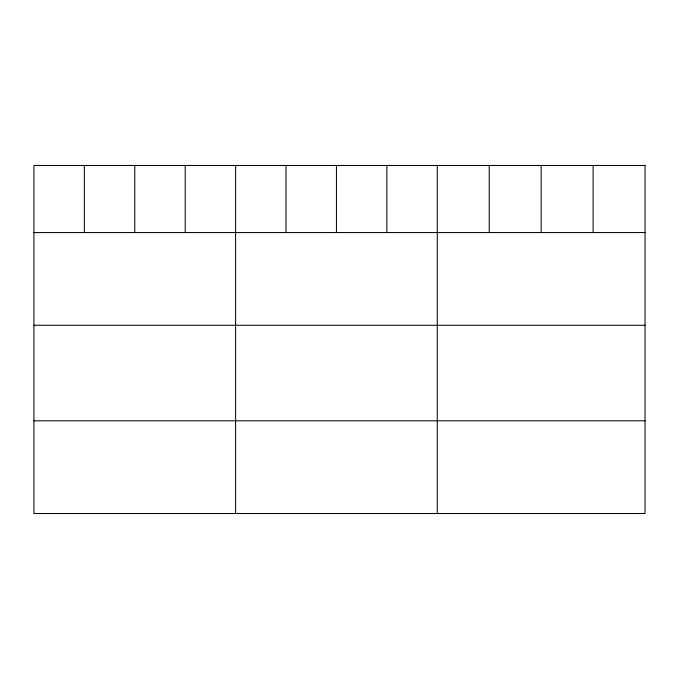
<?xml version="1.0" encoding="UTF-8"?>
<svg xmlns="http://www.w3.org/2000/svg" width="679" height="679" viewBox="0 0 679 679"><rect width="100%" height="100%" fill="white"/><g stroke="black" fill="none" stroke-linecap="round" stroke-linejoin="round"><path stroke-width="1.02" d="M33.95 232.566L645.05 232.566M33.95 325.275L645.05 325.275M33.95 420.802L645.05 420.802M593.106 165.481L593.106 232.566M541.163 165.481L541.163 232.566M489.219 165.481L489.219 232.566M437.276 165.481L437.276 513.519M386.86 165.481L386.86 232.566M336.445 165.481L336.445 232.566M286.029 165.481L286.029 232.566M235.613 165.481L235.613 513.519M185.197 165.481L185.197 232.566M134.782 165.481L134.782 232.566M84.366 165.481L84.366 232.566M645.05 165.481L33.95 165.481L33.95 513.519L645.05 513.519L645.05 165.481"/></g></svg>
